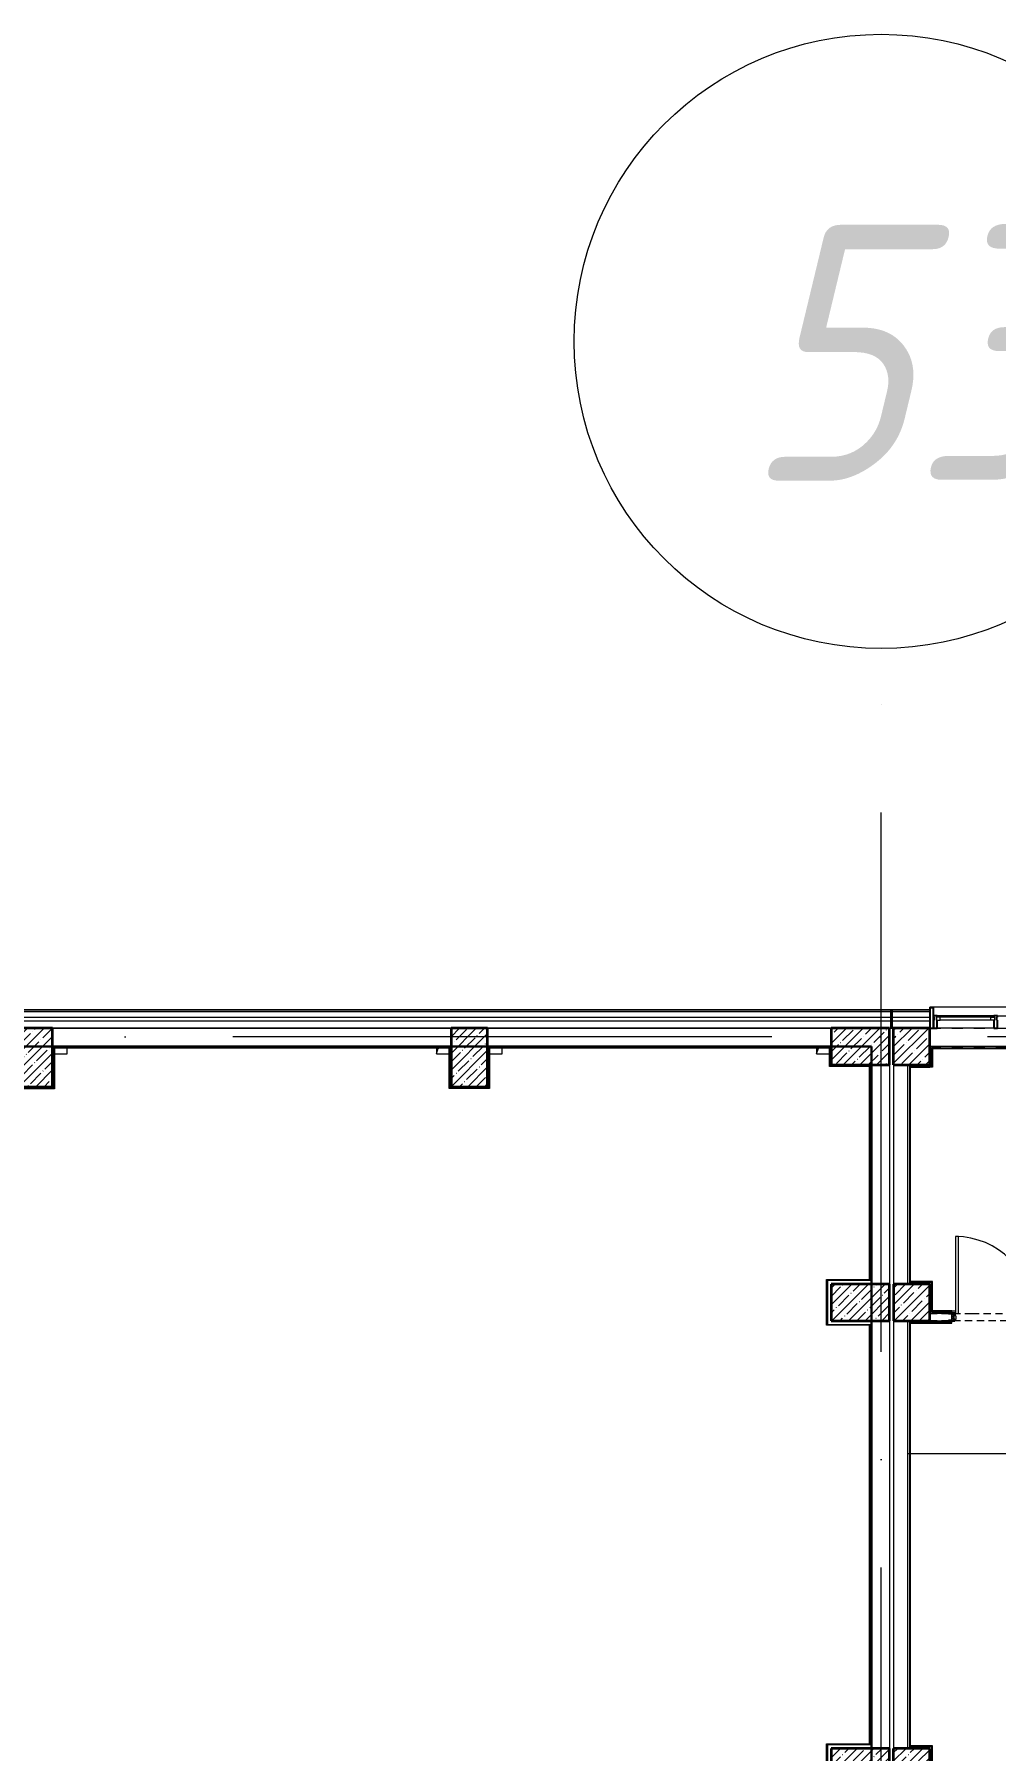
# Model space of a CAD drawing. Header units: millimetres. Extents: x 5993 to 95364, y 87345 to 145529.
# Drawn here: x 46952 to 48022, y 120268 to 122179 of the extents above; entities that cross this region are included whole.
import ezdxf

# ---------------------------------------------------------------- set-up
doc = ezdxf.new("R2010")
doc.units = ezdxf.units.MM
for name, pattern in [('200_ШТРИХ_ш1п0_6_', [160, 100, -60]), ('50_200_ШТРИХ_1Т_ш5_п1_п1_', [1400, 1000, -200, 0, -200]), ('Штрих короткий', [300, 150, -150])]:
    doc.linetypes.add(name, pattern=pattern)
for name, color, linetype, lineweight in [('0-2', 7, 'Continuous', 9), ('S-GRID-____-IDEN', 7, 'Continuous', 9), ('S-GRID-____-OTLN-1', 7, '50_200_ШТРИХ_1Т_ш5_п1_п1_', 9), ('Двери', 7, 'Continuous', 9), ('Импосты витража', 7, 'Continuous', 9), ('Импосты витража-1', 7, 'Continuous', 25), ('Каркас_Импост', 7, 'Continuous', 13), ('Каркас_Импост-1', 7, 'Continuous', 9), ('Несущие колонны', 7, 'Continuous', 9), ('Несущие колонны-1', 7, 'Continuous', 35), ('Обобщенные модели', 7, 'Continuous', 9), ('Общие ребра', 7, 'Continuous', 9), ('Окна', 7, 'Continuous', 9), ('Открывание-1', 7, 'Continuous', 9), ('Панель', 7, 'Continuous', 13), ('Перекрытия', 7, 'Continuous', 9), ('Перемычка-1', 7, 'Штрих короткий', 9), ('Перемычка_Пунктирные линии-1', 7, '200_ШТРИХ_ш1п0_6_', 9), ('Размеры', 7, 'Continuous', 15), ('Стены', 7, 'Continuous', 9), ('Стены-1', 7, 'Continuous', 13)]:
    doc.layers.add(name, color=color, linetype=linetype, lineweight=lineweight)
doc.styles.add('ISOCPEUR_I_9', font='isocpeui.ttf', dxfattribs={"width": 0.9, "height": 250})

# ---------------------------------------------------------------- blocks, each defined once
blk = doc.blocks.new('Дверь_СКБ_1Ст_Внутренняя_ШЕР - СОШ_Д-23_Дв_1150x2100h_ Кабинет врача_ Процедурный кабинет_ Прививочный кабинет-27864165-АИ2_01_План напольных покрытий и плинтусов 1го этажа _Часть 1_')
at = {"layer": 'Двери'}
h = blk.add_hatch(dxfattribs=at)
h.set_pattern_fill('FP_60', color=256, style=0, pattern_type=2)
h.set_pattern_definition([(135, (1726.41, 114.685), (-14.14214, -14.14214), []), (225, (1726.41, 114.685), (14.14214, -14.14214), [])])
h.paths.add_polyline_path([(587.5, -50), (587.5, 50), (562.5, 50), (562.5, -50)], flags=0)
at = {"layer": 'Каркас_Импост-1'}
h = blk.add_hatch(dxfattribs=at)
h.set_pattern_fill('FP_61', color=256, style=0, pattern_type=2)
h.set_pattern_definition([(45, (-396.384, 114.685), (-14.1421, 14.1421), []), (135, (-396.384, 114.685), (-14.1421, -14.1421), [])])
h.paths.add_polyline_path([(-537.5, -50), (-537.5, 50), (-562.5, 50), (-562.5, -50)], flags=0)
at = {"layer": 'Каркас_Импост'}
for p, q in [((-522.5, 58), (-592.5, 58)), ((-592.5, 58), (-592.5, 50)), ((-592.5, 50), (-522.5, 50)), ((-537.5, 50), (-562.5, 50)), ((-562.5, 50), (-562.5, -50)), ((-512.5, 50), (-537.5, 50)), ((-537.5, 50), (-537.5, -30)), ((-537.5, -50), (-537.5, 50)), ((-522.5, 50), (-537.5, 50)), ((-537.5, 50), (-537.5, 49)), ((-537.5, 49), (-522.5, 49)), ((-522.5, 50), (-522.5, 58)), ((-522.5, 49), (-522.5, 50)), ((-512.5, 10), (-512.5, 50)), ((-502.5, 10), (-512.5, 10)), ((-502.5, -30), (-502.5, 10)), ((537.5, 10), (527.5, 10)), ((527.5, 10), (527.5, -30)), ((537.5, 50), (537.5, 10)), ((562.5, 50), (537.5, 50)), ((617.5, 58), (547.5, 58)), ((547.5, 58), (547.5, 50)), ((562.5, 50), (547.5, 50)), ((547.5, 50), (547.5, 49)), ((547.5, 50), (617.5, 50)), ((547.5, 49), (562.5, 49)), ((562.5, -30), (562.5, 50)), ((587.5, 50), (562.5, 50)), ((562.5, 50), (562.5, -50)), ((562.5, 49), (562.5, 50)), ((587.5, -50), (587.5, 50)), ((617.5, 50), (617.5, 58)), ((-522.5, -50), (-592.5, -50)), ((-592.5, -50), (-592.5, -58)), ((-592.5, -58), (-522.5, -58)), ((-562.5, -50), (-537.5, -50)), ((-537.5, -30), (-502.5, -30)), ((-522.5, -30), (-537.5, -30)), ((-537.5, -30), (-537.5, -50)), ((-537.5, -50), (-522.5, -50)), ((-522.5, -50), (-522.5, -30)), ((-522.5, -58), (-522.5, -50)), ((527.5, -30), (562.5, -30)), ((562.5, -30), (547.5, -30)), ((547.5, -30), (547.5, -50)), ((547.5, -50), (562.5, -50)), ((617.5, -50), (547.5, -50)), ((547.5, -50), (547.5, -58)), ((547.5, -58), (617.5, -58)), ((562.5, -50), (562.5, -30)), ((562.5, -50), (587.5, -50)), ((617.5, -58), (617.5, -50))]:
    blk.add_line(p, q, dxfattribs=at)
at = {"layer": 'Открывание-1'}
blk.add_arc((-512.5, 50), 1050, 360, 90, dxfattribs=at)
at = {"layer": 'Панель'}
for p, q in [((-512.5, 1100), (-512.5, 50)), ((-472.5, 1100), (-512.5, 1100)), ((-472.5, 50), (-472.5, 1100)), ((-512.5, 50), (-472.5, 50))]:
    blk.add_line(p, q, dxfattribs=at)
blk = doc.blocks.new('BSC_Колонна _Прямоугольная - 500х800-V89-АИ2_01_План напольных покрытий и плинтусов 1го этажа _Часть 1_')
at = {"layer": 'Несущие колонны'}
h = blk.add_hatch(dxfattribs=at)
h.set_pattern_fill('FP_122', color=256, style=0, pattern_type=2)
h.set_pattern_definition([(225, (65350, 87100), (114.04925, -114.04925), []), (225, (65235.95, 87100), (114.04925, -114.04925), [201.613, -40.323, 3.353, -36.97])])
h.paths.add_polyline_path([(-250, 400), (-250, -400), (250, -400), (250, 400)], flags=0)
at = {"layer": 'Несущие колонны-1'}
for p, q in [((250, 400), (-250, 400)), ((-250, 400), (-250, -400)), ((250, -400), (250, 400)), ((-250, -400), (250, -400))]:
    blk.add_line(p, q, dxfattribs=at)
blk = doc.blocks.new('BSC_Колонна _Прямоугольная - 500х800-V90-АИ2_01_План напольных покрытий и плинтусов 1го этажа _Часть 1_')
at = {"layer": 'Несущие колонны'}
h = blk.add_hatch(dxfattribs=at)
h.set_pattern_fill('FP_123', color=256, style=0, pattern_type=2)
h.set_pattern_definition([(225, (71300, 87100), (114.04925, -114.04925), []), (225, (71185.95, 87100), (114.04925, -114.04925), [201.613, -40.323, 3.353, -36.97])])
h.paths.add_polyline_path([(-250, 400), (-250, -400), (250, -400), (250, 400)], flags=0)
at = {"layer": 'Несущие колонны-1'}
for p, q in [((250, 400), (-250, 400)), ((-250, 400), (-250, -400)), ((250, -400), (250, 400)), ((-250, -400), (250, -400))]:
    blk.add_line(p, q, dxfattribs=at)
blk = doc.blocks.new('BSC_Колонна _Прямоугольная - 500х800-V91-АИ2_01_План напольных покрытий и плинтусов 1го этажа _Часть 1_')
at = {"layer": 'Несущие колонны'}
h = blk.add_hatch(dxfattribs=at)
h.set_pattern_fill('FP_124', color=256, style=0, pattern_type=2)
h.set_pattern_definition([(315, (-87250, 76650), (114.04925, 114.04925), []), (315, (-87250, 76535.95), (114.04925, 114.04925), [201.613, -40.323, 3.353, -36.97])])
h.paths.add_polyline_path([(-250, 400), (-250, -400), (250, -400), (250, 400)], flags=0)
at = {"layer": 'Несущие колонны-1'}
for p, q in [((250, 400), (-250, 400)), ((-250, 400), (-250, -400)), ((250, -400), (250, 400)), ((-250, -400), (250, -400))]:
    blk.add_line(p, q, dxfattribs=at)
blk = doc.blocks.new('BSC_Колонна _Прямоугольная - 500х800-V92-АИ2_01_План напольных покрытий и плинтусов 1го этажа _Часть 1_')
at = {"layer": 'Несущие колонны'}
h = blk.add_hatch(dxfattribs=at)
h.set_pattern_fill('FP_125', color=256, style=0, pattern_type=2)
h.set_pattern_definition([(315, (-83750, 76650), (114.04925, 114.04925), []), (315, (-83750, 76535.95), (114.04925, 114.04925), [201.613, -40.323, 3.353, -36.97])])
h.paths.add_polyline_path([(-250, 400), (-250, -400), (250, -400), (250, 400)], flags=0)
at = {"layer": 'Несущие колонны-1'}
for p, q in [((250, 400), (-250, 400)), ((-250, 400), (-250, -400)), ((250, -400), (250, 400)), ((-250, -400), (250, -400))]:
    blk.add_line(p, q, dxfattribs=at)
blk = doc.blocks.new('BSC_Колонна _Прямоугольная - 500х800-V93-АИ2_01_План напольных покрытий и плинтусов 1го этажа _Часть 1_')
at = {"layer": 'Несущие колонны'}
h = blk.add_hatch(dxfattribs=at)
h.set_pattern_fill('FP_126', color=256, style=0, pattern_type=2)
h.set_pattern_definition([(315, (-77400, 76650), (114.04925, 114.04925), []), (315, (-77400, 76535.95), (114.04925, 114.04925), [201.613, -40.323, 3.353, -36.97])])
h.paths.add_polyline_path([(-250, 400), (-250, -400), (250, -400), (250, 400)], flags=0)
at = {"layer": 'Несущие колонны-1'}
for p, q in [((250, 400), (-250, 400)), ((-250, 400), (-250, -400)), ((250, -400), (250, 400)), ((-250, -400), (250, -400))]:
    blk.add_line(p, q, dxfattribs=at)
blk = doc.blocks.new('BSC_Колонна _Прямоугольная - 500х500-V105-АИ2_01_План напольных покрытий и плинтусов 1го этажа _Часть 1_')
at = {"layer": 'Несущие колонны'}
h = blk.add_hatch(dxfattribs=at)
h.set_pattern_fill('FP_138', color=256, style=0, pattern_type=2)
h.set_pattern_definition([(45, (-77350, -87250), (-114.04925, 114.04925), []), (45, (-77235.95, -87250), (-114.04925, 114.04925), [201.613, -40.323, 3.353, -36.97])])
h.paths.add_polyline_path([(-250, -250), (250, -250), (250, 250), (-250, 250)], flags=0)
at = {"layer": 'Несущие колонны-1'}
for p, q in [((250, 250), (-250, 250)), ((-250, 250), (-250, -250)), ((250, -250), (250, 250)), ((-250, -250), (250, -250))]:
    blk.add_line(p, q, dxfattribs=at)
blk = doc.blocks.new('BSC_Колонна _Прямоугольная - 500х500-V106-АИ2_01_План напольных покрытий и плинтусов 1го этажа _Часть 1_')
at = {"layer": 'Несущие колонны'}
h = blk.add_hatch(dxfattribs=at)
h.set_pattern_fill('FP_139', color=256, style=0, pattern_type=2)
h.set_pattern_definition([(45, (-77350, -77400), (-114.04925, 114.04925), []), (45, (-77235.95, -77400), (-114.04925, 114.04925), [201.613, -40.323, 3.353, -36.97])])
h.paths.add_polyline_path([(-250, -250), (250, -250), (250, 250), (-250, 250)], flags=0)
at = {"layer": 'Несущие колонны-1'}
for p, q in [((250, 250), (-250, 250)), ((-250, 250), (-250, -250)), ((250, -250), (250, 250)), ((-250, -250), (250, -250))]:
    blk.add_line(p, q, dxfattribs=at)
blk = doc.blocks.new('PNS_Панель прямоугольная2 - Нр_Стекло - 40мм-26243474-АИ2_01_План напольных покрытий и плинтусов 1го этажа _Часть 1_')
at = {"layer": 'Каркас_Импост'}
for p, q in [((-397.5, 0), (-397.5, 40)), ((-397.5, 40), (-347.5, 40)), ((-347.5, 40), (-347.5, 0)), ((397.5, 40), (347.5, 40)), ((347.5, 40), (347.5, 0)), ((397.5, 0), (397.5, 40)), ((-347.5, 0), (-397.5, 0)), ((347.5, 0), (397.5, 0))]:
    blk.add_line(p, q, dxfattribs=at)
at = {"layer": 'Каркас_Импост-1'}
for p, q in [((-347.5, 40), (347.5, 40)), ((-347.5, 0), (347.5, 0))]:
    blk.add_line(p, q, dxfattribs=at)
blk = doc.blocks.new('Прямоугольный импост - Импост структурный с накладкой - 150мм-25647633-АИ2_01_План напольных покрытий и плинтусов 1го этажа _Часть 1_')
at = {"layer": 'Импосты витража-1'}
for p, q in [((-25, 0), (-25, 17)), ((-25, 17), (25, 17)), ((-15, 0), (-25, 0)), ((-15, -40), (-15, 0)), ((25, 17), (25, 0)), ((-25, -150), (-25, -40)), ((-25, -40), (-15, -40)), ((25, -150), (-25, -150)), ((25, -40), (25, -150))]:
    blk.add_line(p, q, dxfattribs=at)
blk = doc.blocks.new('Прямоугольный импост - Импост структурный с накладкой - 150мм-25647642-АИ2_01_План напольных покрытий и плинтусов 1го этажа _Часть 1_')
at = {"layer": 'Импосты витража'}
for p, q in [((103600, 79475), (103600, 80250)), ((103767, 79475), (103767, 80250))]:
    blk.add_line(p, q, dxfattribs=at)
blk = doc.blocks.new('Прямоугольный импост - Импост структурный с накладкой - 150мм-V165-АИ2_01_План напольных покрытий и плинтусов 1го этажа _Часть 1_')
at = {"layer": 'Импосты витража-1'}
for p, q in [((-25, 0), (-25, 17)), ((-25, 17), (25, 17)), ((25, 0), (15, 0)), ((15, 0), (15, -40)), ((25, 17), (25, 0)), ((-25, -150), (-25, -40)), ((25, -150), (-25, -150)), ((15, -40), (25, -40)), ((25, -40), (25, -150))]:
    blk.add_line(p, q, dxfattribs=at)
blk = doc.blocks.new('Прямоугольный импост - Откос НВФ_50х280 мм-V169-АИ2_01_План напольных покрытий и плинтусов 1го этажа _Часть 1_')
at = {"layer": 'Импосты витража-1'}
for p, q in [((-50, 130), (0, 130)), ((-50, -150), (-50, 130)), ((0, 130), (0, -150)), ((0, -150), (-50, -150))]:
    blk.add_line(p, q, dxfattribs=at)
blk = doc.blocks.new('Проем_Дверь_Прямоугольный - 1800х2700h_оконные проемы-25805030-АИ2_01_План напольных покрытий и плинтусов 1го этажа _Часть 1_')
at = {"layer": 'Перемычка-1'}
for p, q in [((900, 125), (-900, 125)), ((900, -125), (-900, -125))]:
    blk.add_line(p, q, dxfattribs=at)
blk = doc.blocks.new('АР_Перемычка - АР_Перемычка-27839309-АИ2_01_План напольных покрытий и плинтусов 1го этажа _Часть 1_')
at = {"layer": 'Обобщенные модели'}
blk.add_line((-300, -50), (-299, -50), dxfattribs=at)
at = {"layer": 'Перемычка_Пунктирные линии-1'}
for p, q in [((-300, 50), (275, 50)), ((-300, -50), (-300, 50)), ((275, 50), (875, 50)), ((875, 50), (1450, 50)), ((1450, 50), (1450, -50)), ((-300, -50), (1450, -50))]:
    blk.add_line(p, q, dxfattribs=at)
blk = doc.blocks.new('154_Стойка_СКБ_Швеллер - СМ-2230_100-28215779-АИ2_01_План напольных покрытий и плинтусов 1го этажа _Часть 1_')
at = {"layer": 'Обобщенные модели'}
for p, q in [((129.5, 42.4), (171, 42.4)), ((129.5, -42.4), (129.5, 42.4)), ((171, 50), (155, 50)), ((171, 42.4), (171, 50)), ((171, -42.4), (129.5, -42.4)), ((155, -50), (171, -50)), ((171, -50), (171, -42.4))]:
    blk.add_line(p, q, dxfattribs=at)
blk = doc.blocks.new('AR_Отверстие прямоугольное _в плите_ - AR_Отверстие прямоугольное _в плите_-V241-АИ2_01_План напольных покрытий и плинтусов 1го этажа _Часть 1_')
at = {"layer": 'Обобщенные модели'}
for p, q in [((-76, 22), (-75, 25)), ((-75, 25), (-68, 26)), ((16, 38), (100, 50)), ((100, 38), (100, 50)), ((100, -50), (100, 26)), ((-100, -50), (-88, -14)), ((-100, -50), (-88, -50)), ((-76, -50), (100, -50))]:
    blk.add_line(p, q, dxfattribs=at)
blk = doc.blocks.new('AR_Отверстие прямоугольное _в плите_ - AR_Отверстие прямоугольное _в плите_-V240-АИ2_01_План напольных покрытий и плинтусов 1го этажа _Часть 1_')
at = {"layer": 'Обобщенные модели'}
for p, q in [((-76, 22), (-75, 25)), ((-75, 25), (-68, 26)), ((16, 38), (100, 50)), ((100, 38), (100, 50)), ((100, -50), (100, 26)), ((-100, -50), (-88, -14)), ((-100, -50), (-88, -50)), ((-76, -50), (100, -50))]:
    blk.add_line(p, q, dxfattribs=at)
blk = doc.blocks.new('AR_Отверстие прямоугольное _в плите_ - AR_Отверстие прямоугольное _в плите_-V249-АИ2_01_План напольных покрытий и плинтусов 1го этажа _Часть 1_')
at = {"layer": 'Обобщенные модели'}
for p, q in [((-100, 50), (-100, 38)), ((-100, 26), (-100, -50)), ((-100, -50), (-75, 25)), ((-75, 25), (-68, 26)), ((16, 38), (100, 50)), ((-100, -50), (76, -50)), ((88, -50), (100, -50))]:
    blk.add_line(p, q, dxfattribs=at)
blk = doc.blocks.new('Отлив_СКБ - Отлив витража_120_НВФ-31885689-АИ2_01_План напольных покрытий и плинтусов 1го этажа _Часть 1_')
at = {"layer": 'Окна'}
for p, q in [((0, 113), (0, 120)), ((1800, 120), (0, 120)), ((50, 2), (1750, 2)), ((1800, 120), (1800, 113))]:
    blk.add_line(p, q, dxfattribs=at)
blk = doc.blocks.new('Стены 2 - Стены 4-31194547-АИ2_01_План напольных покрытий и плинтусов 1го этажа _Часть 1_')
at = {"layer": 'Стены-1'}
for p, q in [((-1799, 41030), (-1799, 41010)), ((-1549, 41030), (-1799, 41030)), ((-1799, 41010), (-1549, 41010)), ((-1549, 41010), (-1549, 41030))]:
    blk.add_line(p, q, dxfattribs=at)
blk = doc.blocks.new('Ось сетки - Круг_Ø6_00__ISO-2_5_0_9K_-25732049-АР1_План отверстий 2 этажа в осях 1-64_Ю-ЯЯ')
at = {"layer": 'S-GRID-____-IDEN'}
blk.add_circle((0, 0), 3, dxfattribs=at)

msp = doc.modelspace()

# ---------------------------------------------------------------- hatches: boundary and pattern name
at = {"layer": 'Несущие колонны'}
h = msp.add_hatch(dxfattribs=at)
h.set_pattern_fill('FP_2', color=256, scale=0.081395, style=0, pattern_type=2)
h.set_pattern_definition([(45, (41632.67, 113950.373), (-9.283096, 9.283096), []), (45, (41641.954, 113950.373), (-9.283096, 9.283096), [16.410309, -3.28203, 0.272919, -3.009191])])
h.paths.add_polyline_path([(47949, 120746.9), (47949, 120787.6), (47908.3, 120787.6), (47908.3, 120746.9), (47944, 120746.9)], flags=0)

# ---------------------------------------------------------------- linework, layer by layer
at = {"layer": 'S-GRID-____-OTLN-1', "color": 251, "ltscale": 0.6, "true_color": 0x636466}
for p, q in [((47894.7, 117352), (47894.7, 121495.1)), ((50293.3, 121062.8), (41444, 121062.8))]:
    msp.add_line(p, q, dxfattribs=at)
at = {"layer": 'Несущие колонны-1'}
for p, q in [((47949, 120787.6), (47908.3, 120787.6)), ((47908.3, 120787.6), (47908.3, 120746.9)), ((47949, 120746.9), (47949, 120787.6)), ((47908.3, 120746.9), (47949, 120746.9))]:
    msp.add_line(p, q, dxfattribs=at)
at = {"layer": 'Обобщенные модели'}
for p, q in [((47949.9, 121030.8), (47948.5, 121030.8)), ((47948.5, 121030.8), (47948.5, 121030.6)), ((47948.5, 121030.6), (47950.1, 121030.6)), ((47950.1, 121032.3), (47949.9, 121032.3)), ((47949.9, 121032.3), (47949.9, 121030.8)), ((47950.1, 121030.6), (47950.1, 121032.3))]:
    msp.add_line(p, q, dxfattribs=at)
at = {"layer": 'Общие ребра'}
for p, q in [((45908.8, 121091.2), (47905.4, 121091.2)), ((47905.4, 121091.2), (45908.8, 121091.2)), ((45908.8, 121084.7), (47905.4, 121084.7)), ((45908.8, 121080.6), (47905.4, 121080.6)), ((47907, 121091.2), (47949, 121091.2)), ((47949, 121091.2), (47907, 121091.2)), ((47907, 121084.7), (47949, 121084.7)), ((47907, 121080.6), (47949, 121080.6)), ((47926.6, 121029.7), (47949, 121029.7)), ((47926.6, 121028.9), (47926.6, 121029.7)), ((47926.6, 120789.6), (47926.6, 121028.9)), ((47927.4, 120789.6), (47926.6, 120789.6)), ((47951, 120789.6), (47927.4, 120789.6)), ((47951, 120789.6), (47951, 120789.2)), ((47951, 120757.1), (47951, 120789.2)), ((47951.8, 120757.1), (47951, 120757.1)), ((47973.4, 120757.1), (47951.8, 120757.1)), ((47926.6, 120744.9), (47926.6, 120436.9)), ((47926.6, 120744.9), (47927.4, 120744.9)), ((47973.4, 120744.9), (47927.4, 120744.9)), ((47926.6, 120436.9), (47926.6, 120273.6)), ((47926.6, 120272.8), (47926.6, 120273.6)), ((47926.6, 120272.8), (47950.6, 120272.8)), ((47950.6, 120272.8), (47951, 120272.8)), ((47951, 120272.8), (47951, 120228.4))]:
    msp.add_line(p, q, dxfattribs=at)
at = {"layer": 'Перекрытия'}
for p, q in [((47949, 121031.8), (47949, 121030.8)), ((47949, 121030.6), (47949, 121030.2)), ((47973.4, 120757.9), (47977.4, 120757.9)), ((47926.2, 120598.8), (47924.5, 120598.8)), ((48129.3, 120598.8), (47927.4, 120598.8))]:
    msp.add_line(p, q, dxfattribs=at)
at = {"layer": 'Размеры', "color": 152, "lineweight": 30, "true_color": 0x2776bb}
msp.add_lwpolyline([(47883.8, 121052.1), (45930.4, 121052.1), (45930.4, 119802.7), (47883.8, 119802.7)], close=True, dxfattribs=at)
at = {"layer": 'Стены'}
for p, q in [((46973.2, 121005.8), (46973.2, 121051.2)), ((46973.2, 121051.2), (47414.8, 121051.2)), ((46974.2, 121050.2), (46974.2, 121004.8)), ((47413.9, 121050.2), (46974.2, 121050.2)), ((47413.9, 121005.4), (47413.9, 121050.2)), ((47414.8, 121051.2), (47414.8, 121006.4)), ((47457.5, 121006.4), (47457.5, 121051.2)), ((47457.5, 121051.2), (47838.1, 121051.2)), ((47458.5, 121050.2), (47458.5, 121005.4)), ((47837.1, 121050.2), (47458.5, 121050.2)), ((47837.1, 121029.8), (47837.1, 121050.2)), ((47838.1, 121051.2), (47838.1, 121030.8)), ((48095.5, 121052.1), (47949, 121052.1)), ((47950.6, 121030.2), (47950.6, 121050.5)), ((47950.6, 121050.5), (47951.8, 121050.5)), ((47951.8, 121050.5), (48095.5, 121050.5)), ((47951.8, 121049.3), (47951.8, 121028.9)), ((48095.5, 121049.3), (47951.8, 121049.3)), ((47881.9, 121029.8), (47837.1, 121029.8)), ((47838.1, 121030.8), (47882.9, 121030.8)), ((47881.9, 120792.6), (47881.9, 121029.8)), ((47882.9, 121030.8), (47882.9, 120791.7)), ((47949, 121030.2), (47950.6, 121030.2)), ((47950.6, 121028.9), (47949, 121028.9)), ((47951.8, 121028.9), (47950.6, 121028.9)), ((46974.2, 121004.8), (46929.6, 121004.8)), ((46930.5, 121005.8), (46973.2, 121005.8)), ((47458.5, 121005.4), (47413.9, 121005.4)), ((47414.8, 121006.4), (47457.5, 121006.4)), ((47834, 120792.6), (47881.9, 120792.6)), ((47834, 120741.9), (47834, 120792.6)), ((47882.9, 120791.7), (47835, 120791.7)), ((47835, 120791.7), (47835, 120742.8)), ((47881.9, 120741.9), (47834, 120741.9)), ((47835, 120742.8), (47882.9, 120742.8)), ((47881.9, 120275.8), (47881.9, 120741.9)), ((47882.9, 120742.8), (47882.9, 120274.8)), ((47834, 120275.8), (47881.9, 120275.8)), ((47834, 120225), (47834, 120275.8)), ((47882.9, 120274.8), (47835, 120274.8)), ((47835, 120274.8), (47835, 120226))]:
    msp.add_line(p, q, dxfattribs=at)
at = {"layer": 'Стены-1'}
for p, q in [((47905.4, 121092.8), (45908.8, 121092.8)), ((47905.4, 121091.2), (47905.4, 121092.8)), ((47905.4, 121072.5), (47905.4, 121091.2)), ((47949, 121092.8), (47907, 121092.8)), ((47907, 121092.8), (47907, 121091.2)), ((47907, 121091.2), (47907, 121072.5)), ((47949, 121091.2), (47949, 121092.8)), ((47949, 121072.5), (47949, 121091.2)), ((47415.8, 121072.5), (46972.2, 121072.5)), ((46972.2, 121072.5), (47415.8, 121072.5)), ((47839.1, 121072.5), (47456.5, 121072.5)), ((47456.5, 121072.5), (47839.1, 121072.5)), ((47904.2, 121072.5), (47905.4, 121072.5)), ((47907, 121072.5), (47908.3, 121072.5)), ((46972.2, 121052.1), (47415.8, 121052.1)), ((47456.5, 121052.1), (47839.1, 121052.1)), ((47883.8, 121031.8), (47883.8, 120787.6)), ((47904.2, 120787.6), (47904.2, 121031.8)), ((47908.3, 121031.8), (47908.3, 120787.6)), ((47924.5, 120787.6), (47924.5, 121031.8)), ((47949, 121030.2), (47926.2, 121030.2)), ((47926.2, 121030.2), (47926.2, 121029.7)), ((47926.2, 121029.7), (47926.2, 121028.9)), ((47926.2, 121028.9), (47926.2, 120789.2)), ((47927.4, 121028.9), (47949, 121028.9)), ((47927.4, 120790.4), (47927.4, 121028.9)), ((47949, 121028.9), (47949, 121030.2)), ((47908.3, 120787.6), (47924.5, 120787.6)), ((47926.2, 120789.2), (47926.6, 120789.2)), ((47926.6, 120789.2), (47927.4, 120789.2)), ((47951.8, 120790.4), (47927.4, 120790.4)), ((47927.4, 120789.2), (47950.6, 120789.2)), ((47950.6, 120789.2), (47950.6, 120756.7)), ((47951.8, 120789.6), (47951.8, 120790.4)), ((47951.8, 120789.2), (47951.8, 120789.6)), ((47951.8, 120757.9), (47951.8, 120789.2)), ((47950.6, 120756.7), (47951, 120756.7)), ((47951, 120756.7), (47951.8, 120756.7)), ((47973.4, 120757.9), (47951.8, 120757.9)), ((47951.8, 120756.7), (47973.4, 120756.7)), ((47973.4, 120756.7), (47973.4, 120757.9)), ((47883.8, 120746.9), (47883.8, 120270.7)), ((47904.2, 120270.7), (47904.2, 120746.9)), ((47908.3, 120746.9), (47908.3, 120270.7)), ((47924.5, 120746.9), (47908.3, 120746.9)), ((47924.5, 120599.7), (47924.5, 120746.9)), ((47926.6, 120745.3), (47926.2, 120745.3)), ((47926.2, 120745.3), (47926.2, 120436.9)), ((47927.4, 120745.3), (47926.6, 120745.3)), ((47973.4, 120745.3), (47927.4, 120745.3)), ((47927.4, 120436.9), (47927.4, 120744)), ((47927.4, 120744), (47973.4, 120744)), ((47969.6, 120755), (47949, 120755)), ((47949, 120755), (47949, 120746.9)), ((47949, 120746.9), (47969.6, 120746.9)), ((47973.4, 120744), (47973.4, 120745.3)), ((47924.5, 120436.9), (47924.5, 120599.7)), ((47924.5, 120270.7), (47924.5, 120436.9)), ((47926.2, 120436.9), (47926.2, 120273.6)), ((47927.4, 120273.6), (47927.4, 120436.9)), ((47926.2, 120273.6), (47926.2, 120272.8)), ((47926.2, 120272.8), (47926.2, 120272.4)), ((47926.2, 120272.4), (47950.6, 120272.4)), ((47950.6, 120273.6), (47927.4, 120273.6)), ((47951, 120273.6), (47950.6, 120273.6)), ((47950.6, 120272.4), (47950.6, 120228.4)), ((47951.8, 120273.6), (47951, 120273.6)), ((47951.8, 120228.4), (47951.8, 120273.6))]:
    msp.add_line(p, q, dxfattribs=at)

# ---------------------------------------------------------------- block references
at = {"layer": '0-2', "xscale": 0.08139549610658335, "yscale": 0.08139549610658335, "zscale": 0.08139549610658335}
for name, p, rotation in [('Стены 2 - Стены 4-31194547-АИ2_01_План напольных покрытий и плинтусов 1го этажа _Часть 1_', (51245.1, 121218.9), 89.9999999999999), ('PNS_Панель прямоугольная2 - Нр_Стекло - 40мм-26243474-АИ2_01_План напольных покрытий и плинтусов 1го этажа _Часть 1_', (47988.6, 121084.7), 180), ('Прямоугольный импост - Импост структурный с накладкой - 150мм-25647642-АИ2_01_План напольных покрытий и плинтусов 1го этажа _Часть 1_', (54489.1, 112639.9), 89.9999999999988), ('BSC_Колонна _Прямоугольная - 500х800-V89-АИ2_01_План напольных покрытий и плинтусов 1го этажа _Часть 1_', (46951.9, 121039.9), 180), ('BSC_Колонна _Прямоугольная - 500х800-V90-АИ2_01_План напольных покрытий и плинтусов 1го этажа _Часть 1_', (47436.2, 121039.9), 180), ('BSC_Колонна _Прямоугольная - 500х800-V91-АИ2_01_План напольных покрытий и плинтусов 1го этажа _Часть 1_', (47871.6, 121052.1), 89.9999999999999), ('Проем_Дверь_Прямоугольный - 1800х2700h_оконные проемы-25805030-АИ2_01_План напольных покрытий и плинтусов 1го этажа _Часть 1_', (48022.2, 121062.3), 180), ('BSC_Колонна _Прямоугольная - 500х800-V92-АИ2_01_План напольных покрытий и плинтусов 1го этажа _Часть 1_', (47871.6, 120767.2), 89.9999999999999), ('154_Стойка_СКБ_Швеллер - СМ-2230_100-28215779-АИ2_01_План напольных покрытий и плинтусов 1го этажа _Часть 1_', (47983.6, 120751), 180), ('BSC_Колонна _Прямоугольная - 500х800-V93-АИ2_01_План напольных покрытий и плинтусов 1го этажа _Часть 1_', (47871.6, 120250.4), 89.9999999999999)]:
    msp.add_blockref(name, p, dxfattribs=dict(at, rotation=rotation))
for name, p in [('Отлив_СКБ - Отлив витража_120_НВФ-31885689-АИ2_01_План напольных покрытий и плинтусов 1го этажа _Часть 1_', (47949, 121086.1)), ('BSC_Колонна _Прямоугольная - 500х500-V105-АИ2_01_План напольных покрытий и плинтусов 1го этажа _Часть 1_', (47928.6, 121052.1)), ('AR_Отверстие прямоугольное _в плите_ - AR_Отверстие прямоугольное _в плите_-V241-АИ2_01_План напольных покрытий и плинтусов 1го этажа _Часть 1_', (46980.4, 121048.1)), ('AR_Отверстие прямоугольное _в плите_ - AR_Отверстие прямоугольное _в плите_-V249-АИ2_01_План напольных покрытий и плинтусов 1го этажа _Часть 1_', (47407.7, 121048.1)), ('AR_Отверстие прямоугольное _в плите_ - AR_Отверстие прямоугольное _в плите_-V240-АИ2_01_План напольных покрытий и плинтусов 1го этажа _Часть 1_', (47464.7, 121048.1)), ('AR_Отверстие прямоугольное _в плите_ - AR_Отверстие прямоугольное _в плите_-V249-АИ2_01_План напольных покрытий и плинтусов 1го этажа _Часть 1_', (47830.9, 121048.1)), ('Дверь_СКБ_1Ст_Внутренняя_ШЕР - СОШ_Д-23_Дв_1150x2100h_ Кабинет врача_ Процедурный кабинет_ Прививочный кабинет-27864165-АИ2_01_План напольных покрытий и плинтусов 1го этажа _Часть 1_', (48019.2, 120751)), ('АР_Перемычка - АР_Перемычка-27839309-АИ2_01_План напольных покрытий и плинтусов 1го этажа _Часть 1_', (47973.4, 120751)), ('BSC_Колонна _Прямоугольная - 500х500-V106-АИ2_01_План напольных покрытий и плинтусов 1го этажа _Часть 1_', (47928.6, 120250.4))]:
    msp.add_blockref(name, p, dxfattribs=at)
at = {"layer": '0-2', "extrusion": (0, 0, -1), "xscale": 0.08139549610658335, "yscale": 0.08139549610658335, "zscale": 0.08139549610658335}
for name, p in [('Прямоугольный импост - Откос НВФ_50х280 мм-V169-АИ2_01_План напольных покрытий и плинтусов 1го этажа _Часть 1_', (-47949, 121084.7)), ('Прямоугольный импост - Импост структурный с накладкой - 150мм-V165-АИ2_01_План напольных покрытий и плинтусов 1го этажа _Часть 1_', (-47955.1, 121084.7)), ('Прямоугольный импост - Импост структурный с накладкой - 150мм-25647633-АИ2_01_План напольных покрытий и плинтусов 1го этажа _Часть 1_', (-48022.2, 121084.7))]:
    msp.add_blockref(name, p, dxfattribs=at)
at = {"layer": 'S-GRID-____-IDEN', "xscale": 113.929722309601, "yscale": 113.929722309601, "zscale": 113.929722309601, "rotation": 180}
msp.add_blockref('Ось сетки - Круг_Ø6_00__ISO-2_5_0_9K_-25732049-АР1_План отверстий 2 этажа в осях 1-64_Ю-ЯЯ', (47894.7, 121836.9), dxfattribs=at)

# ---------------------------------------------------------------- texts
at = {"layer": 'S-GRID-____-IDEN', "insert": (47741.6, 121966.7), "char_height": 284.82, "width": 460.334, "attachment_point": 1, "style": 'ISOCPEUR_I_9'}
msp.add_mtext('53', dxfattribs=at)

doc.saveas('drawing.dxf')
